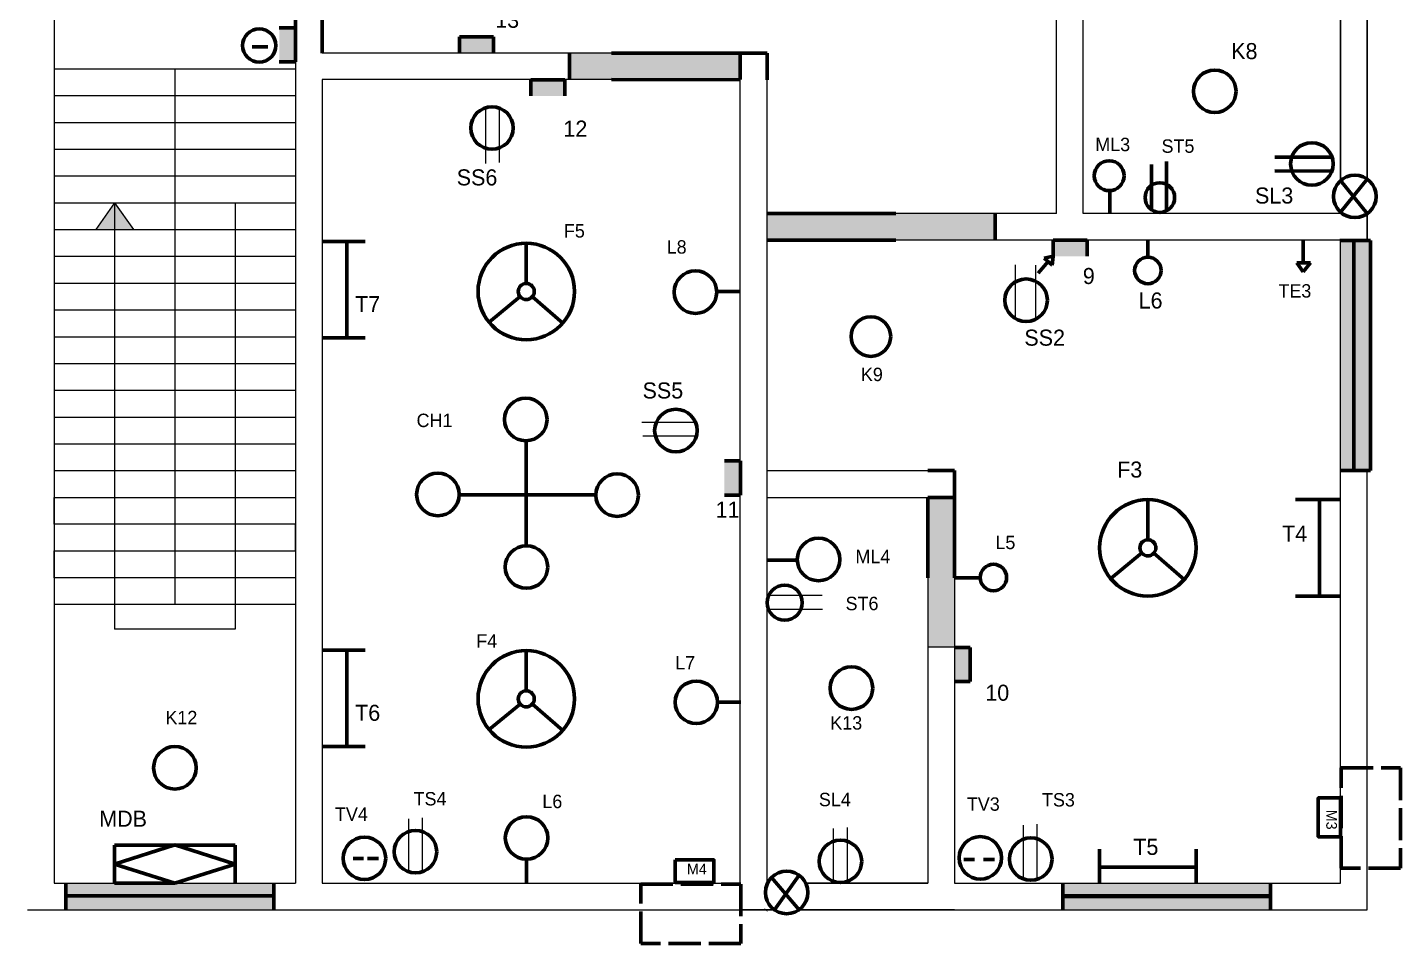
# Model space of a CAD drawing. Header units: inches. Extents: x -1722 to 2146, y -2751 to 53.
# Drawn here: x 895 to 1407, y -2751 to -2409 of the extents above; entities that cross this region are included whole.
import ezdxf

# ---------------------------------------------------------------- set-up
doc = ezdxf.new("R2010")
doc.units = ezdxf.units.IN
doc.header["$MEASUREMENT"] = 0
doc.linetypes.add('ACAD_ISO02W100', pattern=[15, 12, -3])

msp = doc.modelspace()

# ---------------------------------------------------------------- hatches: boundary and pattern name
at = {"lineweight": 200}
h = msp.add_hatch(color=256, dxfattribs=at)
h.set_gradient(color1=(131, 236, 149), color2=(127, 235, 145), one_color=1, tint=0.71, name='INVCURVED')
h.paths.add_polyline_path([(1384.61, -2574.2), (1389.61, -2574.2), (1389.61, -2488.25), (1384.61, -2488.25)])
h.paths.add_polyline_path([(1358.5, -2738.2), (1358.5, -2733.2), (1280.95, -2733.2), (1280.95, -2738.2)])
h.paths.add_polyline_path([(1358.5, -2733.2), (1358.5, -2728.2), (1280.95, -2728.2), (1280.95, -2733.2)])
h.paths.add_polyline_path([(986.53, -2732.99), (986.53, -2728.2), (908.98, -2728.2), (908.98, -2732.99)])
h.paths.add_polyline_path([(1146.61, -1985.2), (1155.48, -1985.2), (1155.48, -1980.2), (1094.7, -1980.2), (1094.7, -1985.2)])
h.paths.add_polyline_path([(1094.7, -1975.2), (1094.7, -1980.2), (1155.48, -1980.2), (1155.48, -1975.2)])
h.paths.add_polyline_path([(997.03, -1980.2), (997.03, -1985.2), (1028.61, -1985.2), (1040.02, -1985.2), (1040.02, -1980.2)])
h.paths.add_polyline_path([(1040.02, -1980.2), (1040.02, -1975.2), (997.03, -1975.2), (997.03, -1980.2)])
h.paths.add_polyline_path([(1259.4, -1980.2), (1259.4, -1985.2), (1276.61, -1985.2), (1326.79, -1985.2, -0.048877), (1328.34, -1985.2), (1332.78, -1985.2), (1332.78, -1980.2)])
h.paths.add_polyline_path([(1259.4, -1975.2), (1259.4, -1980.2), (1332.78, -1980.2), (1332.78, -1975.2)])
at = {"lineweight": 158}
h = msp.add_hatch(color=256, dxfattribs=at)
h.set_gradient(color1=(135, 135, 120), color2=(116, 116, 103), one_color=1, tint=0.43, name='INVCURVED')
h.paths.add_polyline_path([(994.6, -2408.92), (988.6, -2408.92), (988.6, -2421.66), (994.6, -2421.66)])
h = msp.add_hatch(color=256, dxfattribs=at)
h.set_gradient(color1=(135, 135, 120), color2=(116, 116, 103), one_color=1, tint=0.43, name='INVCURVED')
h.paths.add_polyline_path([(1055.78, -2412.23), (1055.78, -2418.23), (1068.53, -2418.23), (1068.53, -2412.23)])
h = msp.add_hatch(color=256, dxfattribs=at)
h.set_gradient(color1=(216, 233, 22), one_color=1, tint=1)
h.paths.add_polyline_path([(1112.61, -2418.33), (1096.86, -2418.33), (1096.86, -2428.2), (1112.61, -2428.2), (1160.61, -2428.33), (1160.61, -2428.2), (1160.61, -2418.33)])
h = msp.add_hatch(color=256, dxfattribs=at)
h.set_gradient(color1=(216, 233, 22), color2=(185, 201, 19), one_color=1, tint=0.43, name='INVCURVED')
h.paths.add_polyline_path([(1112.61, -2418.33), (1096.86, -2418.33), (1096.86, -2428.2), (1112.61, -2428.2), (1160.61, -2428.33), (1160.61, -2428.2), (1160.61, -2418.33)])
h = msp.add_hatch(color=256, dxfattribs=at)
h.set_gradient(color1=(135, 135, 120), color2=(116, 116, 103), one_color=1, tint=0.43, name='INVCURVED')
h.paths.add_polyline_path([(1082.4, -2428.32), (1082.4, -2434.32), (1095.14, -2434.32), (1095.14, -2428.32)])
at = {"lineweight": 200}
h = msp.add_hatch(color=256, dxfattribs=at)
h.set_gradient(color1=(255, 255, 255), one_color=1, tint=1, name='INVCURVED')
h.paths.add_polyline_path([(920.18, -2484.2), (927.11, -2484.2), (927.11, -2474.2)])
h.paths.add_polyline_path([(927.11, -2484.2), (934.16, -2484.2), (927.11, -2474.2)])
at = {"lineweight": 158}
h = msp.add_hatch(color=256, dxfattribs=at)
h.set_gradient(color1=(216, 233, 22), color2=(185, 201, 19), one_color=1, tint=0.43, name='INVCURVED')
h.paths.add_polyline_path([(1170.61, -2478.2), (1170.61, -2488.2), (1218.61, -2488.2), (1240.61, -2488.2), (1255.69, -2488.2), (1255.69, -2478.2), (1218.61, -2478.2)])
h = msp.add_hatch(color=256, dxfattribs=at)
h.set_gradient(color1=(135, 135, 120), color2=(116, 116, 103), one_color=1, tint=0.43, name='INVCURVED')
h.paths.add_polyline_path([(1277.35, -2488.19), (1277.35, -2494.19), (1290.09, -2494.19), (1290.09, -2488.19)])
at = {"lineweight": 200}
h = msp.add_hatch(color=256, dxfattribs=at)
h.set_gradient(color1=(131, 236, 149), color2=(127, 235, 145), one_color=1, tint=0.71, name='INVCURVED')
h.paths.add_polyline_path([(1395.81, -2488.25), (1389.61, -2488.25), (1389.61, -2574.2), (1395.81, -2574.2)])
at = {"lineweight": 158}
h = msp.add_hatch(color=256, dxfattribs=at)
h.set_gradient(color1=(135, 135, 120), color2=(116, 116, 103), one_color=1, tint=0.43, name='INVCURVED')
h.paths.add_polyline_path([(1160.72, -2570.57), (1154.72, -2570.57), (1154.72, -2583.32), (1160.72, -2583.32)])
h = msp.add_hatch(color=256, dxfattribs=at)
h.set_gradient(color1=(216, 233, 22), color2=(185, 201, 19), one_color=1, tint=0.43, name='INVCURVED')
h.paths.add_polyline_path([(1240.61, -2584.2), (1230.61, -2584.2), (1230.61, -2614.2), (1230.61, -2640.02), (1240.61, -2640.02), (1240.61, -2614.2)])
h = msp.add_hatch(color=256, dxfattribs=at)
h.set_gradient(color1=(135, 135, 120), color2=(116, 116, 103), one_color=1, tint=0.43, name='INVCURVED')
h.paths.add_polyline_path([(1246.42, -2640.22), (1240.42, -2640.22), (1240.42, -2652.96), (1246.42, -2652.96)])
at = {"lineweight": 200}
h = msp.add_hatch(color=256, dxfattribs=at)
h.set_gradient(color1=(131, 236, 149), color2=(127, 235, 145), one_color=1, tint=0.71, name='INVCURVED')
h.paths.add_polyline_path([(908.98, -2732.99), (908.98, -2738.2), (986.53, -2738.2), (986.53, -2732.99)])

# ---------------------------------------------------------------- linework, layer by layer
for p, q in [((904.61, -2230.2), (904.61, -2728.2)), ((1394.61, -2465.39), (1394.61, -2262.28)), ((904.61, -2312.2), (904.61, -2428.2)), ((1384.61, -2465.96), (1384.61, -2382.2)), ((904.61, -2424.2), (994.61, -2424.2)), ((949.61, -2424.2), (949.61, -2624.2)), ((1170.61, -2574.2), (1170.61, -2428.33)), ((904.61, -2434.2), (994.61, -2434.2)), ((1065.49, -2439.23), (1065.49, -2459.59)), ((1070.66, -2439.4), (1070.66, -2459.22)), ((904.61, -2444.2), (994.61, -2444.2)), ((904.61, -2454.2), (994.61, -2454.2)), ((904.61, -2464.2), (994.61, -2464.2)), ((904.61, -2474.2), (994.61, -2474.2)), ((904.61, -2474.2), (949.61, -2474.2)), ((927.11, -2474.2), (920.18, -2484.2)), ((927.11, -2474.2), (927.11, -2633.37)), ((927.11, -2474.2), (934.16, -2484.2)), ((949.61, -2474.2), (994.61, -2474.2)), ((972.11, -2474.2), (972.11, -2633.37)), ((1278.61, -2478.2), (1218.61, -2478.2)), ((1384.61, -2478.2), (1384.61, -2477.7)), ((1394.61, -2488.25), (1394.61, -2478.27)), ((904.61, -2484.2), (994.61, -2484.2)), ((1240.61, -2488.2), (1218.61, -2488.2)), ((1384.61, -2728.2), (1384.61, -2488.2)), ((904.61, -2494.2), (994.61, -2494.2)), ((1263.31, -2517.19), (1263.31, -2497.38)), ((1270.87, -2517.84), (1270.87, -2497.47)), ((904.61, -2504.2), (994.61, -2504.2)), ((904.61, -2514.2), (994.61, -2514.2)), ((904.61, -2524.2), (994.61, -2524.2)), ((904.61, -2534.2), (994.61, -2534.2)), ((904.61, -2544.2), (994.61, -2544.2)), ((904.61, -2554.2), (994.61, -2554.2)), ((1144.24, -2556.19), (1123.88, -2556.19)), ((1144.07, -2561.35), (1124.25, -2561.35)), ((904.61, -2564.2), (994.61, -2564.2)), ((904.61, -2574.2), (994.61, -2574.2)), ((1394.61, -2738.2), (1394.61, -2574.2)), ((904.61, -2594.2), (904.61, -2584.2)), ((904.61, -2584.2), (994.61, -2584.2)), ((994.61, -2594.2), (904.61, -2594.2)), ((994.61, -2604.2), (994.61, -2594.2)), ((904.61, -2614.2), (904.61, -2604.2)), ((904.61, -2604.2), (994.61, -2604.2)), ((994.61, -2614.2), (904.61, -2614.2)), ((1171.35, -2620.65), (1191.17, -2620.65)), ((994.61, -2624.2), (904.61, -2624.2)), ((1171, -2625.96), (1191.36, -2625.96)), ((972.11, -2633.37), (927.11, -2633.37)), ((1230.61, -2640.02), (1240.61, -2640.02)), ((1036.89, -2723.99), (1036.89, -2704.18)), ((1042.05, -2724.16), (1042.05, -2703.8)), ((1195.46, -2727.6), (1195.46, -2707.79)), ((1200.63, -2727.78), (1200.63, -2707.41)), ((1266.29, -2726.42), (1266.29, -2706.61)), ((1271.45, -2726.59), (1271.45, -2706.23)), ((904.61, -2728.2), (994.61, -2728.2)), ((1004.61, -2728.2), (1160.61, -2728.2)), ((1170.61, -2728.2), (1170.77, -2728.2)), ((1185.07, -2728.2), (1230.61, -2728.2)), ((1240.61, -2728.2), (1384.61, -2728.2)), ((894.61, -2738.2), (1173.42, -2738.2)), ((1182.42, -2738.2), (1394.61, -2738.2))]:
    msp.add_line(p, q)
at = {"lineweight": 158}
for p, q in [((994.61, -2344.33), (994.61, -2418.33)), ((1004.61, -2418.33), (1004.61, -2344.33)), ((988.6, -2408.92), (994.6, -2408.92)), ((994.6, -2408.92), (994.6, -2421.66)), ((1055.78, -2418.23), (1055.78, -2412.23)), ((1055.78, -2412.23), (1068.53, -2412.23)), ((1068.53, -2412.23), (1068.53, -2418.23)), ((978.44, -2415.99), (984.25, -2415.99)), ((1096.86, -2418.33), (1096.86, -2428.2)), ((1170.61, -2418.33), (1112.61, -2418.33)), ((1160.61, -2428.2), (1160.61, -2418.33)), ((1170.61, -2428.33), (1170.61, -2418.33)), ((994.6, -2421.66), (988.6, -2421.66)), ((1082.4, -2434.32), (1082.4, -2428.32)), ((1082.4, -2428.32), (1095.14, -2428.32)), ((1095.14, -2428.32), (1095.14, -2434.32)), ((1112.61, -2428.2), (1160.61, -2428.33)), ((1319.7, -2477.58), (1319.7, -2458.81)), ((1381.46, -2457.19), (1360.13, -2457.2)), ((1381.07, -2462.39), (1360.07, -2462.35)), ((1384.61, -2477.7), (1394.61, -2465.39)), ((1384.61, -2465.96), (1394.61, -2478.27)), ((1298.59, -2469.8), (1298.59, -2478.36)), ((1218.61, -2478.2), (1170.61, -2478.2)), ((1255.69, -2478.2), (1255.69, -2488.2)), ((1080.76, -2504.34), (1080.76, -2489.34)), ((1170.61, -2488.2), (1218.61, -2488.2)), ((1277.35, -2494.19), (1277.35, -2488.19)), ((1277.35, -2488.19), (1290.09, -2488.19)), ((1290.09, -2488.19), (1290.09, -2494.19)), ((1312.73, -2494.75), (1312.73, -2488.2)), ((1078.45, -2509.25), (1066.9, -2518.83)), ((1094.35, -2519.13), (1083.02, -2509.3)), ((1151.66, -2507.34), (1160.61, -2507.34)), ((1080.76, -2563.04), (1080.76, -2602.25)), ((1154.72, -2570.57), (1160.72, -2570.57)), ((1160.72, -2570.57), (1160.72, -2583.32)), ((1240.61, -2574.2), (1230.61, -2574.2)), ((1240.61, -2614.2), (1240.61, -2574.2)), ((1055.73, -2583.26), (1106.73, -2583.26)), ((1160.72, -2583.32), (1154.72, -2583.32)), ((1230.61, -2584.2), (1230.61, -2614.2)), ((1230.61, -2584.2), (1240.61, -2584.2)), ((1312.73, -2600.01), (1312.73, -2585.01)), ((1170.61, -2607.58), (1181.89, -2607.58)), ((1310.42, -2604.93), (1298.87, -2614.51)), ((1326.32, -2614.81), (1314.99, -2604.98)), ((1250.14, -2614.2), (1240.61, -2614.2)), ((1080.76, -2656.4), (1080.76, -2641.4)), ((1240.42, -2640.22), (1246.42, -2640.22)), ((1246.42, -2640.22), (1246.42, -2652.96)), ((1246.42, -2652.96), (1240.42, -2652.96)), ((1078.45, -2661.32), (1066.9, -2670.9)), ((1094.35, -2671.2), (1083.02, -2661.37)), ((1152.24, -2660.62), (1160.8, -2660.62)), ((927.11, -2721.08), (949.61, -2713.95)), ((927.11, -2728.2), (927.11, -2713.97)), ((927.11, -2713.97), (972.11, -2713.97)), ((949.61, -2713.95), (972.11, -2721.08)), ((972.11, -2713.97), (972.11, -2728.2)), ((1016.13, -2719.01), (1020.06, -2719.01)), ((1021.49, -2719.01), (1025.58, -2719.01)), ((1080.79, -2719.64), (1080.79, -2728.2)), ((1244.06, -2719.38), (1247.99, -2719.38)), ((1251.39, -2719.38), (1255.48, -2719.38)), ((949.61, -2728.2), (927.11, -2721.08)), ((972.11, -2721.15), (949.61, -2728.2)), ((1182.62, -2725.25), (1173.42, -2738.2)), ((949.61, -2728.2), (927.11, -2728.2)), ((1172.22, -2726.13), (1182.56, -2738.1)), ((1170.34, -2738.2), (1170.19, -2738.33))]:
    msp.add_line(p, q, dxfattribs=at)
at = {"lineweight": 200}
for p, q in [((1314.11, -2459.94), (1314.11, -2476.84)), ((1004.61, -2488.63), (1020.63, -2488.63)), ((1013.85, -2488.63), (1013.85, -2524.63)), ((1370.66, -2488.2), (1370.66, -2496.65)), ((1384.32, -2488.25), (1395.81, -2488.25)), ((1389.61, -2574.2), (1389.61, -2488.25)), ((1389.61, -2488.25), (1389.61, -2574.2)), ((1395.81, -2488.25), (1395.81, -2574.2)), ((1277.35, -2494.19), (1274.03, -2494.86)), ((1274.03, -2494.86), (1277.01, -2497.46)), ((1277.01, -2497.46), (1277.35, -2494.19)), ((1271.81, -2500.49), (1275.48, -2496.19)), ((1370.66, -2499.97), (1368.37, -2496.65)), ((1368.37, -2496.65), (1373.47, -2496.65)), ((1373.47, -2496.65), (1370.66, -2499.97)), ((1020.63, -2524.63), (1004.61, -2524.63)), ((1395.81, -2574.2), (1384.61, -2574.2)), ((1384.61, -2574.2), (1389.61, -2574.2)), ((1367.83, -2585.01), (1384.61, -2585.01)), ((1376.8, -2585.01), (1376.8, -2621.01)), ((1367.83, -2621.01), (1384.61, -2621.01)), ((1004.61, -2641.18), (1020.63, -2641.18)), ((1013.85, -2641.18), (1013.85, -2677.18)), ((1020.63, -2677.18), (1004.61, -2677.18)), ((1294.73, -2722.26), (1294.73, -2715.45)), ((1294.73, -2715.45), (1294.73, -2728.45)), ((1330.73, -2722.26), (1330.73, -2715.45)), ((1330.73, -2715.45), (1330.73, -2728.2)), ((1294.73, -2722.26), (1330.73, -2722.26)), ((908.98, -2728.2), (908.98, -2738.2)), ((908.98, -2728.2), (908.98, -2732.99)), ((986.53, -2738.2), (986.53, -2728.2)), ((986.53, -2728.2), (986.53, -2732.99)), ((1280.95, -2728.2), (1280.95, -2738.2)), ((1280.95, -2728.2), (1280.95, -2733.2)), ((1358.5, -2738.2), (1358.5, -2728.2)), ((1358.5, -2728.2), (1358.5, -2733.2)), ((908.98, -2732.99), (986.53, -2732.99)), ((986.53, -2732.99), (908.98, -2732.99)), ((1280.95, -2732.99), (1358.5, -2732.99)), ((1280.95, -2733.2), (1358.5, -2733.2))]:
    msp.add_line(p, q, dxfattribs=at)
for points in [[(1278.61, -2478.2), (1278.61, -2372.2)], [(1394.61, -2372.2), (1394.61, -2465.39)], [(1384.61, -2477.7), (1384.61, -2478.2), (1288.61, -2478.2), (1288.61, -2382.2)], [(1318.61, -2382.2), (1384.61, -2382.2), (1384.61, -2465.96)], [(994.61, -2418.33), (994.61, -2728.2)], [(1112.61, -2418.33), (1004.61, -2418.33)], [(1112.61, -2428.2), (1004.61, -2428.2), (1004.61, -2728.2), (1160.61, -2728.2), (1160.61, -2428.2)], [(1170.61, -2728.2), (1170.61, -2428.33)], [(1394.61, -2478.27), (1394.61, -2488.2)], [(1384.61, -2728.2), (1384.61, -2488.2), (1240.61, -2488.2)], [(1384.61, -2488.2), (1278.61, -2488.2)], [(1160.61, -2728.2), (1160.61, -2574.2)], [(1170.61, -2574.2), (1230.61, -2574.2)], [(1170.77, -2728.2), (1170.61, -2728.2), (1170.61, -2584.2), (1230.61, -2584.2)], [(1230.61, -2614.2), (1230.61, -2728.2), (1185.07, -2728.2)], [(1240.61, -2614.2), (1240.61, -2728.2)], [(1240.61, -2614.2), (1240.61, -2728.2)], [(1173.42, -2738.2), (1160.61, -2738.2)], [(1240.61, -2738.2), (1182.42, -2738.2)]]:
    msp.add_lwpolyline(points)
at = {"linetype": 'ACAD_ISO02W100', "lineweight": 200}
for points in [[(1407.02, -2685.19), (1407.02, -2722.62), (1384.83, -2722.62), (1384.83, -2685.19)], [(1123.46, -2728.55), (1160.88, -2728.55), (1160.88, -2750.74), (1123.46, -2750.74)]]:
    msp.add_lwpolyline(points, close=True, dxfattribs=at)
at = {"lineweight": 200}
for points in [[(1384.67, -2696.38), (1384.67, -2710.88), (1376.3, -2710.88), (1376.3, -2696.38)], [(1136.3, -2719.54), (1150.8, -2719.54), (1150.8, -2727.91), (1136.3, -2727.91)]]:
    msp.add_lwpolyline(points, close=True, dxfattribs=at)
for centre, radius in [((981.11, -2415.5), 6.2), ((1337.68, -2432.6), 7.94), ((1067.97, -2446.3), 7.94), ((1373.93, -2459.72), 7.94), ((1298.3, -2464.11), 5.58), ((1389.96, -2471.83), 7.94), ((1317.2, -2472.28), 5.52), ((1312.73, -2499.48), 4.94), ((1143.88, -2507.55), 7.94), ((1267.28, -2510.61), 7.94), ((1209.36, -2524.15), 7.4), ((1080.56, -2555.1), 7.94), ((1136.61, -2559.26), 7.94), ((1047.79, -2583.08), 7.94), ((1114.67, -2583.33), 7.94), ((1080.82, -2610.19), 7.94), ((1189.83, -2607.36), 7.94), ((1255.08, -2614.12), 4.94), ((1177.22, -2623.5), 6.55), ((1202.12, -2655.37), 7.94), ((1144.22, -2660.68), 7.94), ((949.63, -2685.14), 7.94), ((1080.88, -2711.32), 7.94), ((1039.4, -2716.45), 7.94), ((1020.35, -2718.92), 7.94), ((1197.99, -2720.04), 7.94), ((1250.2, -2718.77), 7.94), ((1269.02, -2719.2), 7.94), ((1177.92, -2731.66), 7.94)]:
    msp.add_circle(centre, radius, dxfattribs=at)
at = {"lineweight": 158}
for centre, radius in [((1080.76, -2507.34), 18), ((1080.76, -2507.34), 3), ((1312.73, -2603.01), 18), ((1312.73, -2603.01), 3), ((1080.76, -2659.4), 18), ((1080.76, -2659.4), 3)]:
    msp.add_circle(centre, radius, dxfattribs=at)

# ---------------------------------------------------------------- texts
at = {"color": 1, "lineweight": 200, "char_height": 6, "width": 10.2592, "attachment_point": 1}
for s, insert in [('13', (1069.17, -2402.9)), ('12', (1094.61, -2443.53)), ('9', (1288.45, -2498.55)), ('11', (1151.4, -2585.78)), ('10', (1252.05, -2654.11))]:
    msp.add_mtext(s, dxfattribs=dict(at, insert=insert))
at = {"color": 220, "lineweight": 200, "attachment_point": 1}
for s, insert, char_height, width in [('K8', (1343.82, -2414.6), 6, 26.321), ('K9', (1205.64, -2535.78), 5, 27.3601), ('K12', (946.1, -2663.88), 5, 17.9897), ('K13', (1194.22, -2665.87), 5, 22.5434)]:
    msp.add_mtext(s, dxfattribs=dict(at, insert=insert, char_height=char_height, width=width))
at = {"lineweight": 200, "attachment_point": 1}
for s, insert, char_height, width in [('ML3', (1293.09, -2449.95), 5, 23.2807), ('SS6', (1054.8, -2461.74), 6, 21.9048), ('SL3', (1352.71, -2468.52), 6, 16.535), ('L8', (1133.16, -2488.2), 5, 27.3601), ('T7', (1016.88, -2509.05), 6, 9.0129), ('L6', (1309.27, -2507.69), 6, 14.418), ('SS2', (1266.63, -2521.57), 6, 21.9048), ('SS5', (1124.14, -2541.28), 6, 21.9048), ('CH1', (1039.82, -2552.94), 5, 20.4591), ('T4', (1362.8, -2594.69), 6, 9.8903), ('L5', (1255.83, -2598.51), 5, 27.3601), ('ML4', (1203.6, -2603.76), 5, 23.2807), ('L7', (1136.33, -2643.42), 5, 27.3601), ('T6', (1016.88, -2661.6), 6, 9.0129), ('TS4', (1038.7, -2694.19), 5, 23.3949), ('L6', (1086.76, -2695.18), 5, 27.3601), ('SL4', (1189.96, -2694.47), 5, 23.5151), ('TS3', (1273.22, -2694.58), 5, 30.1563), ('T5', (1307.29, -2711.65), 6, 9.0129)]:
    msp.add_mtext(s, dxfattribs=dict(at, insert=insert, char_height=char_height, width=width))
at = {"color": 32, "lineweight": 200, "char_height": 5, "attachment_point": 1}
for s, insert, width in [('ST5', (1317.83, -2450.56), 20.3057), ('ST6', (1199.92, -2621.3), 27.3601)]:
    msp.add_mtext(s, dxfattribs=dict(at, insert=insert, width=width))
at = {"color": 202, "lineweight": 200, "attachment_point": 1}
for s, insert, char_height, width in [('F5', (1094.8, -2482.2), 5, 15.7705), ('F3', (1301.26, -2570.8), 6, 35.4469), ('F4', (1062.11, -2635.27), 5, 13.9078)]:
    msp.add_mtext(s, dxfattribs=dict(at, insert=insert, char_height=char_height, width=width))
at = {"color": 90, "lineweight": 200, "insert": (1361.45, -2504.6), "char_height": 5, "width": 13.5598, "attachment_point": 1}
msp.add_mtext('TE3', dxfattribs=at)
at = {"color": 131, "lineweight": 200, "char_height": 5, "attachment_point": 1}
for s, insert, width in [('TV4', (1009.36, -2699.94), 17.2488), ('TV3', (1245.18, -2696.17), 16.9299)]:
    msp.add_mtext(s, dxfattribs=dict(at, insert=insert, width=width))
at = {"color": 12, "lineweight": 200, "insert": (921.39, -2701.14), "char_height": 6, "width": 23.9897, "attachment_point": 1}
msp.add_mtext('MDB', dxfattribs=at)
at = {"color": 3, "lineweight": 200, "insert": (1383.29, -2700.78), "char_height": 4, "width": 4.7455, "attachment_point": 1, "rotation": 270}
msp.add_mtext('M3', dxfattribs=at)
at = {"color": 3, "lineweight": 200, "insert": (1140.7, -2720.92), "char_height": 4, "width": 4.7455, "attachment_point": 1}
msp.add_mtext('M4', dxfattribs=at)

doc.saveas('drawing.dxf')
